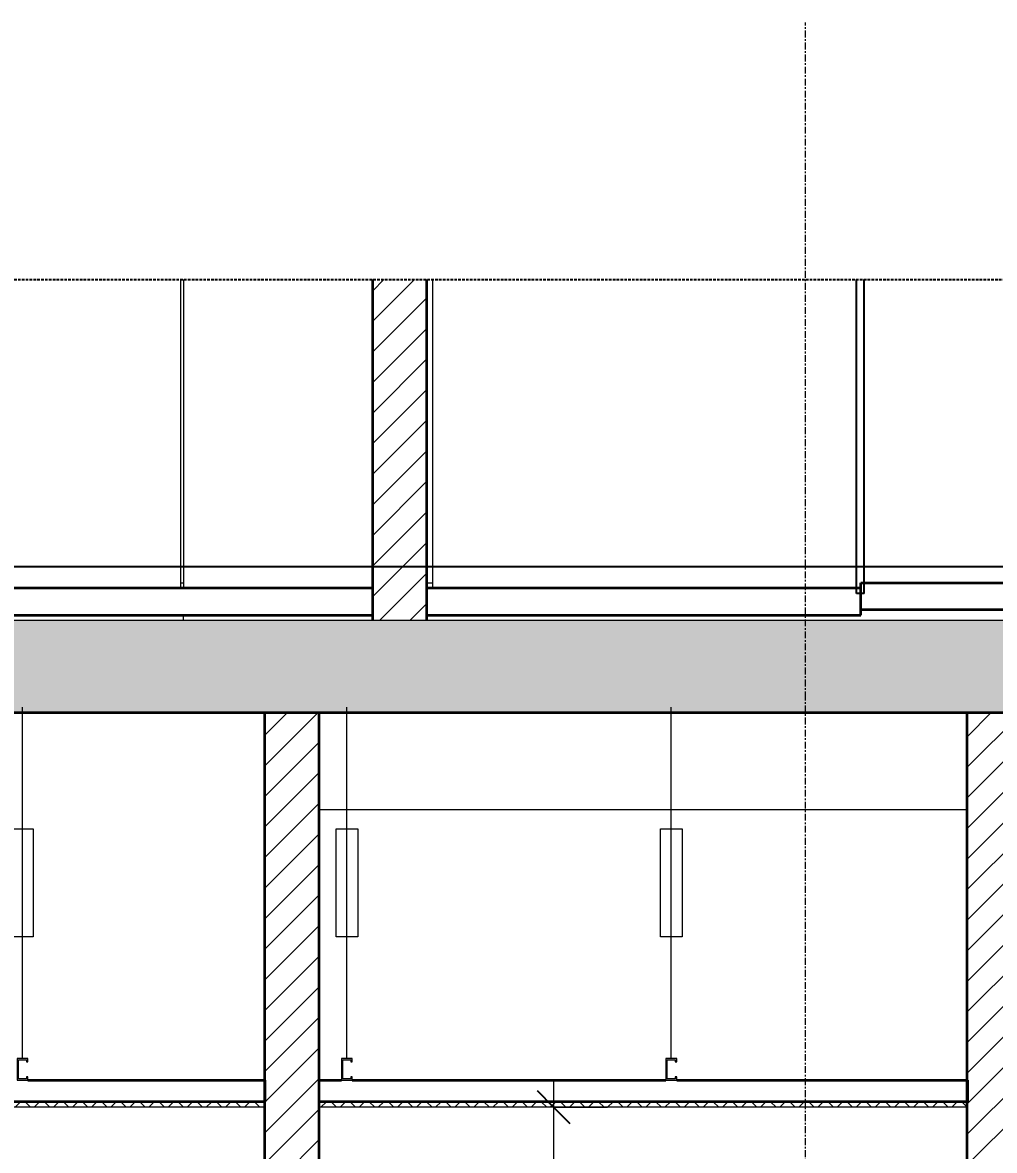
# Model space of a CAD drawing. Header units: millimetres. Extents: x 66631 to 260610, y 416 to 78637.
# Drawn here: x 102937 to 104735, y 4520 to 6606 of the extents above; entities that cross this region are included whole.
import ezdxf

# ---------------------------------------------------------------- set-up
doc = ezdxf.new("R2010")
doc.units = ezdxf.units.MM
for name, pattern in [('Centre', [31.75, 6.35, -4.7625, 15.875, -4.7625]), ('Grid Line', [22.225, 12.7, -3.175, 3.175, -3.175]), ('Hidden', [7.14375, 4.7625, -2.38125]), ('IMPORT-CENTER _2_', [40.64, 25.4, -5.08, 5.08, -5.08])]:
    doc.linetypes.add(name, pattern=pattern)
for name, color, linetype, lineweight in [('0-5', 130, 'Continuous', 5), ('A-ANNO-DIMS', 211, 'Continuous', 9), ('A-ANNO-DIMS-50', 211, 'Continuous', 9), ('A-CLNG-1', 250, 'Continuous', 35), ('A-CLNG-FNSH-1', 7, 'Continuous', 18), ('A-CLNG-PATT-4', 9, 'Continuous', 18), ('A-DETL-GENF', 92, 'Continuous', 18), ('A-DETL-GENF-4', 92, 'Hidden', 25), ('A-DETL-GENF-5', 9, 'Continuous', 18), ('A-DETL-MEDM', 33, 'Continuous', 35), ('A-DETL-THIN', 151, 'Continuous', 18), ('A-FLOR-3', 7, 'Continuous', 18), ('A-FLOR-FNSH-1', 250, 'Continuous', 35), ('A-FLOR-LEVL-2', 51, 'Centre', 9), ('A-GLAZ-CURT', 52, 'Continuous', 18), ('A-GLAZ-CURT-2', 10, 'Continuous', 25), ('A-GLAZ-CURT-4', 7, 'Continuous', 18), ('A-WALL', 113, 'Continuous', 18), ('A-WALL-2', 250, 'Continuous', 35), ('A-WALL-3', 7, 'Continuous', 18), ('A-WALL-PATT-1', 9, 'Continuous', 18), ('A-WALL-PATT-2', 111, 'Continuous', 18), ('G-IMPT', 8, 'Continuous', 18), ('G-IMPT-4', 8, 'IMPORT-CENTER _2_', 18), ('M-EQPM', 50, 'Continuous', 18), ('M-EQPM-3', 50, 'Continuous', 25), ('S-BEAM-2', 7, 'Continuous', 18), ('S-COLS-7', 52, 'Continuous', 35), ('S-GRID-1', 1, 'Grid Line', 9)]:
    doc.layers.add(name, color=color, linetype=linetype, lineweight=lineweight)
doc.styles.add('UTM Avo', font='', dxfattribs={"width": 0.9, "height": 125})
doc.styles.get('UTM Avo').set_extended_font_data('UTM Avo')
doc.dimstyles.new('1_Dim_chi_tiet_2_5', dxfattribs={"dimscale": 304.8, "dimtxt": 124.912619, "dimasz": 0.19685, "dimexe": 0.164042, "dimexo": 0.0625, "dimgap": 0.016404, "dimtad": 1, "dimdec": 0, "dimrnd": 5, "dimzin": 0, "dimdsep": 46, "dimtxsty": 'UTM Avo', "dimblk1": 'OBLIQUE', "dimblk2": 'OBLIQUE', "dimsah": 1, "dimcen": 0.09, "dimdle": 0.164042, "dimazin": 0, "dimtfac": 1, "dimtdec": 4, "dimtix": 1, "dimtmove": 0, "dimatfit": 3, "dimfxl": 0.328084, "dimfxlon": 1, "dimtvp": 1, "dimtolj": 1, "dimtzin": 0, "dimarcsym": 2})
pattern_1 = [(45, (-40799.183, 15875), (-28.28427, 28.28427), [])]
pattern_2 = [(45, (-40799.183, 15875), (-17.67767, 17.67767), []), (135, (-40799.183, 15875), (-17.67767, -17.67767), [])]

# ---------------------------------------------------------------- blocks, each defined once
blk = doc.blocks.new('NCV_TKTC_KET CAU_rvt-3-TKCS_CĂN HỘ LOẠI 1B - MẶT CẮT 2')
at = {"layer": 'S-BEAM-2'}
blk.add_line((-36737.8, 5150), (-37936.9, 5150), dxfattribs=at)
blk = doc.blocks.new('System Panel - Glazed-579379-TKCS_CĂN HỘ LOẠI 1B - MẶT CẮT 2')
at = {"layer": 'A-GLAZ-CURT-2'}
for p, q in [((-36942.5, 5550), (-36942.5, 6130.7)), ((-36928.3, 5550), (-36928.3, 6130.7)), ((-36928.3, 5550), (-36942.5, 5550))]:
    blk.add_line(p, q, dxfattribs=at)
blk = doc.blocks.new('System Panel - Glazed-703244-TKCS_CĂN HỘ LOẠI 1B - MẶT CẮT 2')
at = {"layer": 'A-GLAZ-CURT-4'}
blk.add_line((-37726.5, 6130.7), (-37726.5, 5560), dxfattribs=at)
blk = doc.blocks.new('System Panel - Glazed-1003550-TKCS_CĂN HỘ LOẠI 1B - MẶT CẮT 2')
at = {"layer": 'A-GLAZ-CURT-4'}
blk.add_line((-38191.9, 5560), (-38191.9, 6130.7), dxfattribs=at)
blk = doc.blocks.new('NCV_TKTC_TANG 2_rvt-3-TKCS_CĂN HỘ LOẠI 1B - MẶT CẮT 2')
at = {"layer": 'A-WALL-PATT-1'}
h = blk.add_hatch(dxfattribs=at)
h.set_pattern_fill('FP_4', color=256, style=0, pattern_type=2)
h.set_pattern_definition(pattern_1)
h.paths.add_polyline_path([(-37736.9, 5500), (-37736.9, 6130.7), (-37836.9, 6130.7), (-37836.9, 5500)])
at = {"layer": 'A-FLOR-3'}
for p, q in [((-38191.9, 5570), (-38186.9, 5570)), ((-38186.9, 5570), (-38186.9, 5560)), ((-37736.9, 5570), (-37726.5, 5570))]:
    blk.add_line(p, q, dxfattribs=at)
at = {"layer": 'A-FLOR-FNSH-1'}
for p, q in [((-36934.3, 5570), (-35850.5, 5570)), ((-36934.3, 5520), (-36934.3, 5570)), ((-37836.9, 5560), (-38738.6, 5560)), ((-37836.9, 5510), (-37836.9, 5560)), ((-36934.3, 5560), (-37736.9, 5560)), ((-37736.9, 5510), (-37736.9, 5560)), ((-36934.3, 5510), (-36934.3, 5560)), ((-38738.6, 5510), (-37836.9, 5510)), ((-37736.9, 5510), (-36934.3, 5510)), ((-35850.5, 5520), (-36934.3, 5520))]:
    blk.add_line(p, q, dxfattribs=at)
at = {"layer": 'A-WALL-2'}
for p, q in [((-37836.9, 5500), (-37836.9, 6130.7)), ((-37736.9, 5500), (-37736.9, 6130.7))]:
    blk.add_line(p, q, dxfattribs=at)
at = {"layer": 'A-WALL-3'}
blk.add_line((-38186.9, 5500), (-38186.9, 5510), dxfattribs=at)
at = {"layer": 'A-GLAZ-CURT'}
for name in ['System Panel - Glazed-1003550-TKCS_CĂN HỘ LOẠI 1B - MẶT CẮT 2', 'System Panel - Glazed-703244-TKCS_CĂN HỘ LOẠI 1B - MẶT CẮT 2', 'System Panel - Glazed-579379-TKCS_CĂN HỘ LOẠI 1B - MẶT CẮT 2']:
    blk.add_blockref(name, (0, 0), dxfattribs=at)
blk = doc.blocks.new('NCV_TKTC_TANG 1_rvt-3-TKCS_CĂN HỘ LOẠI 1B - MẶT CẮT 2')
at = {"layer": 'A-CLNG-PATT-4'}
h = blk.add_hatch(dxfattribs=at)
h.set_pattern_fill('FP_10', color=256, style=0, pattern_type=2)
h.set_pattern_definition(pattern_2)
h.paths.add_polyline_path([(-38036.9, 4600), (-38036.9, 4610), (-40336.9, 4610), (-40336.9, 4600), (-39116.5, 4600)])
h = blk.add_hatch(dxfattribs=at)
h.set_pattern_fill('FP_10', color=256, style=0, pattern_type=2)
h.set_pattern_definition(pattern_2)
h.paths.add_polyline_path([(-37607.8, 4600), (-36737.8, 4600), (-36737.8, 4610), (-37936.9, 4610), (-37936.9, 4600), (-37927.4, 4600)])
at = {"layer": 'A-WALL-PATT-1'}
h = blk.add_hatch(dxfattribs=at)
h.set_pattern_fill('FP_4', color=256, style=0, pattern_type=2)
h.set_pattern_definition(pattern_1)
h.paths.add_polyline_path([(-37936.9, 2100), (-37936.9, 5330), (-38036.9, 5330), (-38036.9, 2100)])
at = {"layer": 'A-CLNG-1'}
for p, q in [((-38474.9, 4650), (-38036.9, 4650)), ((-38036.9, 4650), (-38036.9, 4610)), ((-37936.9, 4650), (-37894.9, 4650)), ((-37936.9, 4650), (-37936.9, 4610)), ((-37874.9, 4650), (-37294.9, 4650)), ((-37274.9, 4650), (-36736.9, 4650)), ((-36736.9, 4650), (-36736.9, 4610)), ((-38036.9, 4610), (-40336.9, 4610)), ((-36736.9, 4610), (-37936.9, 4610))]:
    blk.add_line(p, q, dxfattribs=at)
at = {"layer": 'A-CLNG-FNSH-1'}
for p, q in [((-38036.9, 4600), (-40336.9, 4600)), ((-38036.9, 4610), (-38036.9, 4600)), ((-37936.9, 4610), (-37936.9, 4600)), ((-36736.9, 4600), (-37936.9, 4600)), ((-36736.9, 4610), (-36736.9, 4600))]:
    blk.add_line(p, q, dxfattribs=at)
at = {"layer": 'A-WALL-2'}
for p, q in [((-38036.9, 2100), (-38036.9, 5330)), ((-37936.9, 5330), (-37936.9, 2100))]:
    blk.add_line(p, q, dxfattribs=at)
blk = doc.blocks.new('TKTC_XREF_251221_MB TANG 2-7 - TKTC_XREF_260130_MB TANG 2-5_dwg_$cc-4746802-TKCS_CĂN HỘ LOẠI 1B - MẶT CẮT 2')
at = {"layer": 'G-IMPT-4'}
for p, q in [((-38022.3, 5600), (-38143.4, 5600)), ((-38083.3, 5600), (-38082.4, 5600))]:
    blk.add_line(p, q, dxfattribs=at)
at = {"layer": 'M-EQPM'}
for p, q in [((-38127.8, 5600), (-38127.8, 5600)), ((-38082.8, 5600), (-38083.2, 5600)), ((-38083.2, 5600), (-38082.5, 5600)), ((-38082.5, 5600), (-38082.8, 5600))]:
    blk.add_line(p, q, dxfattribs=at)
blk = doc.blocks.new('TKTC_XREF_251221_MB TANG 2-7 - TKTC_XREF_260130_MB TANG 2-5_dwg_CUM U_DN100-4746799-TKCS_CĂN HỘ LOẠI 1B - MẶT CẮT 2')
at = {"layer": 'G-IMPT'}
for p, q in [((-38147.6, 5600), (-38146.8, 5600)), ((-38147.5, 5600), (-38147.6, 5600)), ((-38146.8, 5600), (-38147.5, 5600)), ((-38146.8, 5600), (-38146.1, 5600)), ((-38146, 5600), (-38146.8, 5600)), ((-38146.8, 5600), (-38146.8, 5600)), ((-38145.6, 5600), (-38145.6, 5600)), ((-38144.8, 5600), (-38144.8, 5600)), ((-38144, 5600), (-38144.1, 5600)), ((-38143.3, 5600), (-38143.3, 5600)), ((-38142.5, 5600), (-38142.5, 5600)), ((-38141.8, 5600), (-38141.8, 5600)), ((-38141.7, 5600), (-38141.8, 5600)), ((-38138, 5600), (-38141.8, 5600)), ((-38141.7, 5600), (-38141.8, 5600)), ((-38141.7, 5600), (-38141.7, 5600)), ((-38137.9, 5600), (-38141.7, 5600)), ((-38141, 5600), (-38141, 5600)), ((-38141, 5600), (-38141, 5600)), ((-38141, 5600), (-38141, 5600)), ((-38137.2, 5600), (-38141, 5600)), ((-38137.2, 5600), (-38141, 5600)), ((-38136.5, 5600), (-38085.1, 5600)), ((-38135.7, 5600), (-38084.4, 5600)), ((-38085.1, 5600), (-38084.4, 5600)), ((-38085.1, 5600), (-38084.4, 5600)), ((-38085.1, 5600), (-38084.4, 5600))]:
    blk.add_line(p, q, dxfattribs=at)
at = {"layer": 'G-IMPT', "flags": 128}
for points in [[(-38142.5, 5600), (-38146.8, 5600), (-38146.8, 5600), (-38142.5, 5600)], [(-38141.7, 5600), (-38146, 5600), (-38146.1, 5600), (-38141.8, 5600)], [(-38141.8, 5600), (-38138, 5600), (-38137.9, 5600), (-38141.7, 5600)], [(-38141, 5600), (-38137.2, 5600), (-38137.2, 5600), (-38141, 5600)], [(-38137.9, 5600), (-38137.9, 5600), (-38136.4, 5600), (-38136.5, 5600), (-38138, 5600), (-38138, 5600)], [(-38137.2, 5600), (-38137.2, 5600), (-38135.6, 5600), (-38135.7, 5600), (-38137.2, 5600), (-38137.2, 5600)], [(-38136.4, 5600), (-38085.1, 5600), (-38085.1, 5600)], [(-38135.7, 5600), (-38084.4, 5600), (-38084.4, 5600)]]:
    blk.add_lwpolyline(points, dxfattribs=at)
blk = doc.blocks.new('TKTC_XREF_251221_MB TANG 2-7 - TKTC_XREF_260130_MB TANG 2-5_dwg_$cc-4746807-TKCS_CĂN HỘ LOẠI 1B - MẶT CẮT 2')
at = {"layer": 'G-IMPT-4'}
for p, q in [((-37993.8, 5600), (-38146.8, 5600)), ((-38070.3, 5600), (-38070.2, 5600))]:
    blk.add_line(p, q, dxfattribs=at)
at = {"layer": 'M-EQPM'}
for p, q in [((-38127.1, 5600), (-38127.1, 5600)), ((-38070.3, 5600), (-38070.3, 5600)), ((-38070.3, 5600), (-38070.2, 5600)), ((-38070.2, 5600), (-38070.3, 5600))]:
    blk.add_line(p, q, dxfattribs=at)
blk = doc.blocks.new('TKTC_XREF_251221_MB TANG 2-7 - TKTC_XREF_260130_MB TANG 2-5_dwg_CUM U_DN100-V40-TKCS_CĂN HỘ LOẠI 1B - MẶT CẮT 2')
at = {"layer": 'G-IMPT'}
for p, q in [((-38149.2, 5600), (-38148.3, 5600)), ((-38148.3, 5600), (-38149.2, 5600)), ((-38149.2, 5600), (-38149.2, 5600)), ((-38149.1, 5600), (-38148.2, 5600)), ((-38148.2, 5600), (-38149.1, 5600)), ((-38149.1, 5600), (-38149.1, 5600)), ((-38146.7, 5600), (-38146.7, 5600)), ((-38146.6, 5600), (-38146.6, 5600)), ((-38144.8, 5600), (-38144.8, 5600)), ((-38144.7, 5600), (-38144.7, 5600)), ((-38142.8, 5600), (-38142.8, 5600)), ((-38142.7, 5600), (-38142.7, 5600)), ((-38141.9, 5600), (-38141.9, 5600)), ((-38141.9, 5600), (-38141.9, 5600)), ((-38141.9, 5600), (-38141.9, 5600)), ((-38137.1, 5600), (-38141.9, 5600)), ((-38137.1, 5600), (-38141.9, 5600)), ((-38141.8, 5600), (-38141.8, 5600)), ((-38141.8, 5600), (-38141.8, 5600)), ((-38141.8, 5600), (-38141.8, 5600)), ((-38137, 5600), (-38141.8, 5600)), ((-38137, 5600), (-38141.8, 5600)), ((-38135.2, 5600), (-38070.3, 5600)), ((-38135.1, 5600), (-38070.2, 5600)), ((-38070.2, 5600), (-38070.3, 5600)), ((-38070.2, 5600), (-38070.3, 5600)), ((-38070.2, 5600), (-38070.3, 5600))]:
    blk.add_line(p, q, dxfattribs=at)
at = {"layer": 'G-IMPT', "flags": 128}
for points in [[(-38142.8, 5600), (-38148.3, 5600), (-38148.3, 5600), (-38142.8, 5600)], [(-38142.7, 5600), (-38148.2, 5600), (-38148.2, 5600), (-38142.7, 5600)], [(-38141.9, 5600), (-38137.1, 5600), (-38137.1, 5600), (-38141.9, 5600)], [(-38141.8, 5600), (-38137, 5600), (-38137, 5600), (-38141.8, 5600)], [(-38137.1, 5600), (-38137.1, 5600), (-38135.2, 5600), (-38135.2, 5600), (-38137.1, 5600), (-38137.1, 5600)], [(-38137, 5600), (-38137, 5600), (-38135.1, 5600), (-38135.1, 5600), (-38137, 5600), (-38137, 5600)], [(-38135.2, 5600), (-38070.3, 5600), (-38070.3, 5600)], [(-38135.1, 5600), (-38070.2, 5600), (-38070.2, 5600)]]:
    blk.add_lwpolyline(points, dxfattribs=at)
blk = doc.blocks.new('TKTC_XREF_251221_MB TANG 2-7 - TKTC_XREF_260130_MB TANG 2-5_dwg_$cc-4746806-TKCS_CĂN HỘ LOẠI 1B - MẶT CẮT 2')
at = {"layer": 'G-IMPT-4'}
for p, q in [((-37994.6, 5600), (-38147.6, 5600)), ((-38071.1, 5600), (-38071.2, 5600))]:
    blk.add_line(p, q, dxfattribs=at)
at = {"layer": 'M-EQPM'}
for p, q in [((-38128, 5600), (-38128, 5600)), ((-38071.1, 5600), (-38071.2, 5600)), ((-38071.2, 5600), (-38071.1, 5600)), ((-38071.1, 5600), (-38071.1, 5600))]:
    blk.add_line(p, q, dxfattribs=at)
blk = doc.blocks.new('TKTC_XREF_251221_MB TANG 2-7 - TKTC_XREF_260130_MB TANG 2-5_dwg_$cc-4746801-TKCS_CĂN HỘ LOẠI 1B - MẶT CẮT 2')
at = {"layer": 'G-IMPT-4'}
for p, q in [((-38022.7, 5600), (-38143.8, 5600)), ((-38083.7, 5600), (-38082.8, 5600))]:
    blk.add_line(p, q, dxfattribs=at)
at = {"layer": 'M-EQPM'}
for p, q in [((-38128.2, 5600), (-38128.2, 5600)), ((-38083.2, 5600), (-38083.6, 5600)), ((-38083.6, 5600), (-38082.9, 5600)), ((-38082.9, 5600), (-38083.2, 5600))]:
    blk.add_line(p, q, dxfattribs=at)
blk = doc.blocks.new('TKTC_XREF_251221_MB TANG 2-7 - TKTC_XREF_260130_MB TANG 2-5_dwg_$cc-4746808-TKCS_CĂN HỘ LOẠI 1B - MẶT CẮT 2')
at = {"layer": 'G-IMPT-4'}
for p, q in [((-45618.5, 5600), (-45465.5, 5600)), ((-45542, 5600), (-45542, 5600))]:
    blk.add_line(p, q, dxfattribs=at)
at = {"layer": 'M-EQPM'}
for p, q in [((-45542, 5600), (-45596, 5600)), ((-45596, 5600), (-45542, 5600)), ((-45542, 5600), (-45554.5, 5600)), ((-45554.5, 5600), (-45542, 5600)), ((-45542, 5600), (-45529.4, 5600)), ((-45529.4, 5600), (-45542, 5600)), ((-45485.1, 5600), (-45485.1, 5600))]:
    blk.add_line(p, q, dxfattribs=at)
blk = doc.blocks.new('TKTC_XREF_251221_MB TANG 2-7 - TKTC_XREF_260130_MB TANG 2-5_dwg_CUM U_DN100-4746796-TKCS_CĂN HỘ LOẠI 1B - MẶT CẮT 2')
at = {"layer": 'G-IMPT'}
for p, q in [((-45542, 5600), (-45609.1, 5600)), ((-45609.1, 5600), (-45542, 5600)), ((-45542, 5600), (-45601.3, 5600)), ((-45601.3, 5600), (-45542, 5600)), ((-45542, 5600), (-45542, 5600)), ((-45477.1, 5600), (-45542, 5600)), ((-45477.1, 5600), (-45542, 5600)), ((-45477.1, 5600), (-45542, 5600)), ((-45477.1, 5600), (-45542, 5600)), ((-45475.2, 5600), (-45477.1, 5600)), ((-45477.1, 5600), (-45475.2, 5600)), ((-45475.2, 5600), (-45477.1, 5600)), ((-45477.1, 5600), (-45475.2, 5600)), ((-45470.4, 5600), (-45475.2, 5600)), ((-45475.2, 5600), (-45470.4, 5600)), ((-45475.2, 5600), (-45470.4, 5600)), ((-45475.2, 5600), (-45470.4, 5600)), ((-45470.4, 5600), (-45475.2, 5600)), ((-45475.2, 5600), (-45470.4, 5600)), ((-45475.2, 5600), (-45470.4, 5600)), ((-45475.2, 5600), (-45470.4, 5600)), ((-45470.4, 5600), (-45470.4, 5600)), ((-45470.4, 5600), (-45470.4, 5600)), ((-45469.5, 5600), (-45464, 5600)), ((-45464, 5600), (-45469.5, 5600)), ((-45469.5, 5600), (-45464, 5600)), ((-45464, 5600), (-45469.5, 5600)), ((-45463.1, 5600), (-45464, 5600)), ((-45464, 5600), (-45463.1, 5600)), ((-45463.1, 5600), (-45464, 5600)), ((-45464, 5600), (-45463.1, 5600))]:
    blk.add_line(p, q, dxfattribs=at)
blk = doc.blocks.new('TKTC_XREF_251221_MB TANG 2-7 - TKTC_XREF_260130_MB TANG 2-5_dwg_THU NUOC - THU NUOC-444531-TKCS_MB TẦNG 1-V45-TKCS_CĂN HỘ LOẠI 1B - MẶT CẮT 2')
at = {"layer": 'G-IMPT'}
for p, q in [((-37508.7, 5600), (-37658.7, 5600)), ((-37658.7, 5600), (-37508.7, 5600)), ((-37533.7, 5600), (-37633.7, 5600)), ((-37633.7, 5600), (-37533.7, 5600)), ((-37617.7, 5600), (-37623.7, 5600)), ((-37623.7, 5600), (-37617.7, 5600)), ((-37611.3, 5600), (-37605.3, 5600)), ((-37605.3, 5600), (-37611.3, 5600)), ((-37598.9, 5600), (-37592.9, 5600)), ((-37592.9, 5600), (-37598.9, 5600)), ((-37586.9, 5600), (-37580.9, 5600)), ((-37580.9, 5600), (-37586.9, 5600)), ((-37586.9, 5600), (-37580.9, 5600)), ((-37580.9, 5600), (-37586.9, 5600)), ((-37583.7, 5600), (-37583.7, 5600)), ((-37583.7, 5600), (-37583.7, 5600)), ((-37583.7, 5600), (-37583.7, 5600)), ((-37583.7, 5600), (-37583.7, 5600)), ((-37568.4, 5600), (-37574.4, 5600)), ((-37574.4, 5600), (-37568.4, 5600)), ((-37556, 5600), (-37562, 5600)), ((-37562, 5600), (-37556, 5600)), ((-37549.6, 5600), (-37543.6, 5600)), ((-37543.6, 5600), (-37549.6, 5600))]:
    blk.add_line(p, q, dxfattribs=at)
blk = doc.blocks.new('TKTC_XREF_251221_MB TANG 2-7 - TKTC_XREF_251221_MB TANG 2-7-2039446-TKCS_CĂN HỘ LOẠI 1B - MẶT CẮT 2')
at = {"layer": 'M-EQPM'}
for p, q in [((-38136.2, 5600), (-38185.3, 5600)), ((-38185.3, 5600), (-38136.2, 5600)), ((-38035.3, 5600), (-38084.5, 5600)), ((-38084.5, 5600), (-38035.3, 5600)), ((-38035.3, 5600), (-38084.5, 5600)), ((-38084.5, 5600), (-38035.3, 5600)), ((-37436.7, 5600), (-37287.1, 5600)), ((-37287.1, 5600), (-37436.7, 5600)), ((-37286.9, 5600), (-37237.2, 5600)), ((-37237.2, 5600), (-37286.9, 5600))]:
    blk.add_line(p, q, dxfattribs=at)
at = {"layer": 'M-EQPM-3'}
blk.add_line((-45837, 5600), (-35850.5, 5600), dxfattribs=at)
for name, p in [('TKTC_XREF_251221_MB TANG 2-7 - TKTC_XREF_260130_MB TANG 2-5_dwg_CUM U_DN100-V40-TKCS_CĂN HỘ LOẠI 1B - MẶT CẮT 2', (-0.8, 0)), ('TKTC_XREF_251221_MB TANG 2-7 - TKTC_XREF_260130_MB TANG 2-5_dwg_CUM U_DN100-V40-TKCS_CĂN HỘ LOẠI 1B - MẶT CẮT 2', (0, 0)), ('TKTC_XREF_251221_MB TANG 2-7 - TKTC_XREF_260130_MB TANG 2-5_dwg_CUM U_DN100-4746799-TKCS_CĂN HỘ LOẠI 1B - MẶT CẮT 2', (-0.4, 0)), ('TKTC_XREF_251221_MB TANG 2-7 - TKTC_XREF_260130_MB TANG 2-5_dwg_CUM U_DN100-4746799-TKCS_CĂN HỘ LOẠI 1B - MẶT CẮT 2', (0, 0)), ('TKTC_XREF_251221_MB TANG 2-7 - TKTC_XREF_260130_MB TANG 2-5_dwg_$cc-4746806-TKCS_CĂN HỘ LOẠI 1B - MẶT CẮT 2', (0, 0)), ('TKTC_XREF_251221_MB TANG 2-7 - TKTC_XREF_260130_MB TANG 2-5_dwg_$cc-4746807-TKCS_CĂN HỘ LOẠI 1B - MẶT CẮT 2', (0, 0)), ('TKTC_XREF_251221_MB TANG 2-7 - TKTC_XREF_260130_MB TANG 2-5_dwg_$cc-4746801-TKCS_CĂN HỘ LOẠI 1B - MẶT CẮT 2', (0, 0)), ('TKTC_XREF_251221_MB TANG 2-7 - TKTC_XREF_260130_MB TANG 2-5_dwg_$cc-4746802-TKCS_CĂN HỘ LOẠI 1B - MẶT CẮT 2', (0, 0)), ('TKTC_XREF_251221_MB TANG 2-7 - TKTC_XREF_260130_MB TANG 2-5_dwg_CUM U_DN100-V40-TKCS_CĂN HỘ LOẠI 1B - MẶT CẮT 2', (100, 0)), ('TKTC_XREF_251221_MB TANG 2-7 - TKTC_XREF_260130_MB TANG 2-5_dwg_CUM U_DN100-V40-TKCS_CĂN HỘ LOẠI 1B - MẶT CẮT 2', (100, 0)), ('TKTC_XREF_251221_MB TANG 2-7 - TKTC_XREF_260130_MB TANG 2-5_dwg_CUM U_DN100-V40-TKCS_CĂN HỘ LOẠI 1B - MẶT CẮT 2', (100.9, 0)), ('TKTC_XREF_251221_MB TANG 2-7 - TKTC_XREF_260130_MB TANG 2-5_dwg_CUM U_DN100-V40-TKCS_CĂN HỘ LOẠI 1B - MẶT CẮT 2', (100.9, 0)), ('TKTC_XREF_251221_MB TANG 2-7 - TKTC_XREF_260130_MB TANG 2-5_dwg_CUM U_DN100-4746799-TKCS_CĂN HỘ LOẠI 1B - MẶT CẮT 2', (100.5, 0)), ('TKTC_XREF_251221_MB TANG 2-7 - TKTC_XREF_260130_MB TANG 2-5_dwg_CUM U_DN100-4746799-TKCS_CĂN HỘ LOẠI 1B - MẶT CẮT 2', (100.5, 0)), ('TKTC_XREF_251221_MB TANG 2-7 - TKTC_XREF_260130_MB TANG 2-5_dwg_$cc-4746806-TKCS_CĂN HỘ LOẠI 1B - MẶT CẮT 2', (100.9, 0)), ('TKTC_XREF_251221_MB TANG 2-7 - TKTC_XREF_260130_MB TANG 2-5_dwg_$cc-4746806-TKCS_CĂN HỘ LOẠI 1B - MẶT CẮT 2', (100.9, 0)), ('TKTC_XREF_251221_MB TANG 2-7 - TKTC_XREF_260130_MB TANG 2-5_dwg_CUM U_DN100-4746799-TKCS_CĂN HỘ LOẠI 1B - MẶT CẮT 2', (100.9, 0)), ('TKTC_XREF_251221_MB TANG 2-7 - TKTC_XREF_260130_MB TANG 2-5_dwg_CUM U_DN100-4746799-TKCS_CĂN HỘ LOẠI 1B - MẶT CẮT 2', (100.9, 0)), ('TKTC_XREF_251221_MB TANG 2-7 - TKTC_XREF_260130_MB TANG 2-5_dwg_$cc-4746807-TKCS_CĂN HỘ LOẠI 1B - MẶT CẮT 2', (100.9, 0)), ('TKTC_XREF_251221_MB TANG 2-7 - TKTC_XREF_260130_MB TANG 2-5_dwg_$cc-4746807-TKCS_CĂN HỘ LOẠI 1B - MẶT CẮT 2', (100.9, 0)), ('TKTC_XREF_251221_MB TANG 2-7 - TKTC_XREF_260130_MB TANG 2-5_dwg_$cc-4746801-TKCS_CĂN HỘ LOẠI 1B - MẶT CẮT 2', (100.9, 0)), ('TKTC_XREF_251221_MB TANG 2-7 - TKTC_XREF_260130_MB TANG 2-5_dwg_$cc-4746801-TKCS_CĂN HỘ LOẠI 1B - MẶT CẮT 2', (100.9, 0)), ('TKTC_XREF_251221_MB TANG 2-7 - TKTC_XREF_260130_MB TANG 2-5_dwg_$cc-4746802-TKCS_CĂN HỘ LOẠI 1B - MẶT CẮT 2', (100.9, 0)), ('TKTC_XREF_251221_MB TANG 2-7 - TKTC_XREF_260130_MB TANG 2-5_dwg_$cc-4746802-TKCS_CĂN HỘ LOẠI 1B - MẶT CẮT 2', (100.9, 0)), ('TKTC_XREF_251221_MB TANG 2-7 - TKTC_XREF_260130_MB TANG 2-5_dwg_THU NUOC - THU NUOC-444531-TKCS_MB TẦNG 1-V45-TKCS_CĂN HỘ LOẠI 1B - MẶT CẮT 2', (0, 0)), ('TKTC_XREF_251221_MB TANG 2-7 - TKTC_XREF_260130_MB TANG 2-5_dwg_$cc-4746808-TKCS_CĂN HỘ LOẠI 1B - MẶT CẮT 2', (8190, 0)), ('TKTC_XREF_251221_MB TANG 2-7 - TKTC_XREF_260130_MB TANG 2-5_dwg_CUM U_DN100-4746796-TKCS_CĂN HỘ LOẠI 1B - MẶT CẮT 2', (8190, 0))]:
    blk.add_blockref(name, p)
blk = doc.blocks.new('BORDER VIEW - BORDER VIEW-3685526-TKCS_CĂN HỘ LOẠI 1B - MẶT CẮT 2')
at = {"layer": 'A-DETL-GENF-4'}
blk.add_line((-45687, 6130.7), (-36000.5, 6130.7), dxfattribs=at)
blk = doc.blocks.new('Repeating Detail - THANH TREO TRẦN 650-4103126-TKCS_CĂN HỘ LOẠI 1B - MẶT CẮT 2')
at = {"layer": 'A-DETL-GENF'}
for points in [[(-39677.4, 4650), (-39674.9, 4650), (-39674.9, 4656), (-39677.4, 4656), (-39677.4, 4652.5), (-39692.4, 4652.5), (-39692.4, 4687.5), (-39677.4, 4687.5), (-39677.4, 4684), (-39674.9, 4684), (-39674.9, 4690), (-39694.9, 4690), (-39694.9, 4650), (-39692.4, 4650)], [(-39074.9, 4650), (-39074.9, 4656), (-39077.4, 4656), (-39077.4, 4652.5), (-39092.4, 4652.5), (-39092.4, 4687.5), (-39077.4, 4687.5), (-39077.4, 4684), (-39074.9, 4684), (-39074.9, 4690), (-39094.9, 4690), (-39094.9, 4650), (-39077.4, 4650)], [(-38474.9, 4650), (-38474.9, 4656), (-38477.4, 4656), (-38477.4, 4652.5), (-38492.4, 4652.5), (-38492.4, 4687.5), (-38477.4, 4687.5), (-38477.4, 4684), (-38474.9, 4684), (-38474.9, 4690), (-38494.9, 4690), (-38494.9, 4650), (-38477.4, 4650)], [(-37874.9, 4650), (-37874.9, 4656), (-37877.4, 4656), (-37877.4, 4652.5), (-37892.4, 4652.5), (-37892.4, 4687.5), (-37877.4, 4687.5), (-37877.4, 4684), (-37874.9, 4684), (-37874.9, 4690), (-37894.9, 4690), (-37894.9, 4650), (-37877.4, 4650)], [(-37277.4, 4650), (-37274.9, 4650), (-37274.9, 4656), (-37277.4, 4656), (-37277.4, 4652.5), (-37292.4, 4652.5), (-37292.4, 4687.5), (-37277.4, 4687.5), (-37277.4, 4684), (-37274.9, 4684), (-37274.9, 4690), (-37294.9, 4690), (-37294.9, 4650), (-37292.4, 4650)]]:
    blk.add_hatch(color=256, dxfattribs=at).paths.add_polyline_path(points)
for p, q in [((-39684.9, 4690), (-39684.9, 5340)), ((-39084.9, 4690), (-39084.9, 5340)), ((-38484.9, 4690), (-38484.9, 5340)), ((-37884.9, 4690), (-37884.9, 5340)), ((-37284.9, 4690), (-37284.9, 5340)), ((-39704.9, 5115), (-39664.9, 5115)), ((-39704.9, 4915), (-39704.9, 5115)), ((-39664.9, 5115), (-39664.9, 4915)), ((-39104.9, 5115), (-39064.9, 5115)), ((-39104.9, 4915), (-39104.9, 5115)), ((-39064.9, 5115), (-39064.9, 4915)), ((-38504.9, 5115), (-38464.9, 5115)), ((-38504.9, 4915), (-38504.9, 5115)), ((-38464.9, 5115), (-38464.9, 4915)), ((-37904.9, 5115), (-37864.9, 5115)), ((-37904.9, 4915), (-37904.9, 5115)), ((-37864.9, 5115), (-37864.9, 4915)), ((-37304.9, 5115), (-37264.9, 5115)), ((-37304.9, 4915), (-37304.9, 5115)), ((-37264.9, 5115), (-37264.9, 4915)), ((-39664.9, 4915), (-39704.9, 4915)), ((-39064.9, 4915), (-39104.9, 4915)), ((-38464.9, 4915), (-38504.9, 4915)), ((-37864.9, 4915), (-37904.9, 4915)), ((-37264.9, 4915), (-37304.9, 4915)), ((-39674.9, 4690), (-39694.9, 4690)), ((-39694.9, 4690), (-39694.9, 4650)), ((-39674.9, 4690), (-39694.9, 4690)), ((-39694.9, 4690), (-39694.9, 4650)), ((-39692.4, 4687.5), (-39677.4, 4687.5)), ((-39692.4, 4652.5), (-39692.4, 4687.5)), ((-39692.4, 4652.5), (-39692.4, 4687.5)), ((-39692.4, 4687.5), (-39677.4, 4687.5)), ((-39677.4, 4687.5), (-39677.4, 4684)), ((-39677.4, 4687.5), (-39677.4, 4684)), ((-39677.4, 4684), (-39674.9, 4684)), ((-39677.4, 4684), (-39674.9, 4684)), ((-39674.9, 4684), (-39674.9, 4690)), ((-39674.9, 4684), (-39674.9, 4690)), ((-39074.9, 4690), (-39094.9, 4690)), ((-39094.9, 4690), (-39094.9, 4650)), ((-39074.9, 4690), (-39094.9, 4690)), ((-39094.9, 4690), (-39094.9, 4650)), ((-39092.4, 4687.5), (-39077.4, 4687.5)), ((-39092.4, 4652.5), (-39092.4, 4687.5)), ((-39092.4, 4652.5), (-39092.4, 4687.5)), ((-39092.4, 4687.5), (-39077.4, 4687.5)), ((-39077.4, 4687.5), (-39077.4, 4684)), ((-39077.4, 4687.5), (-39077.4, 4684)), ((-39077.4, 4684), (-39074.9, 4684)), ((-39077.4, 4684), (-39074.9, 4684)), ((-39074.9, 4684), (-39074.9, 4690)), ((-39074.9, 4684), (-39074.9, 4690)), ((-38474.9, 4690), (-38494.9, 4690)), ((-38494.9, 4690), (-38494.9, 4650)), ((-38474.9, 4690), (-38494.9, 4690)), ((-38494.9, 4690), (-38494.9, 4650)), ((-38492.4, 4687.5), (-38477.4, 4687.5)), ((-38492.4, 4652.5), (-38492.4, 4687.5)), ((-38492.4, 4652.5), (-38492.4, 4687.5)), ((-38492.4, 4687.5), (-38477.4, 4687.5)), ((-38477.4, 4687.5), (-38477.4, 4684)), ((-38477.4, 4687.5), (-38477.4, 4684)), ((-38477.4, 4684), (-38474.9, 4684)), ((-38477.4, 4684), (-38474.9, 4684)), ((-38474.9, 4684), (-38474.9, 4690)), ((-38474.9, 4684), (-38474.9, 4690)), ((-37874.9, 4690), (-37894.9, 4690)), ((-37894.9, 4690), (-37894.9, 4650)), ((-37874.9, 4690), (-37894.9, 4690)), ((-37894.9, 4690), (-37894.9, 4650)), ((-37892.4, 4687.5), (-37877.4, 4687.5)), ((-37892.4, 4652.5), (-37892.4, 4687.5)), ((-37892.4, 4652.5), (-37892.4, 4687.5)), ((-37892.4, 4687.5), (-37877.4, 4687.5)), ((-37877.4, 4687.5), (-37877.4, 4684)), ((-37877.4, 4687.5), (-37877.4, 4684)), ((-37877.4, 4684), (-37874.9, 4684)), ((-37877.4, 4684), (-37874.9, 4684)), ((-37874.9, 4684), (-37874.9, 4690)), ((-37874.9, 4684), (-37874.9, 4690)), ((-37274.9, 4690), (-37294.9, 4690)), ((-37294.9, 4690), (-37294.9, 4650)), ((-37274.9, 4690), (-37294.9, 4690)), ((-37294.9, 4690), (-37294.9, 4650)), ((-37292.4, 4687.5), (-37277.4, 4687.5)), ((-37292.4, 4652.5), (-37292.4, 4687.5)), ((-37292.4, 4652.5), (-37292.4, 4687.5)), ((-37292.4, 4687.5), (-37277.4, 4687.5)), ((-37277.4, 4687.5), (-37277.4, 4684)), ((-37277.4, 4687.5), (-37277.4, 4684)), ((-37277.4, 4684), (-37274.9, 4684)), ((-37277.4, 4684), (-37274.9, 4684)), ((-37274.9, 4684), (-37274.9, 4690)), ((-37274.9, 4684), (-37274.9, 4690)), ((-39677.4, 4652.5), (-39692.4, 4652.5)), ((-39677.4, 4652.5), (-39692.4, 4652.5)), ((-39674.9, 4656), (-39677.4, 4656)), ((-39677.4, 4656), (-39677.4, 4652.5)), ((-39674.9, 4656), (-39677.4, 4656)), ((-39677.4, 4656), (-39677.4, 4652.5)), ((-39674.9, 4650), (-39674.9, 4656)), ((-39674.9, 4650), (-39674.9, 4656)), ((-39077.4, 4652.5), (-39092.4, 4652.5)), ((-39077.4, 4652.5), (-39092.4, 4652.5)), ((-39074.9, 4656), (-39077.4, 4656)), ((-39077.4, 4656), (-39077.4, 4652.5)), ((-39074.9, 4656), (-39077.4, 4656)), ((-39077.4, 4656), (-39077.4, 4652.5)), ((-39074.9, 4650), (-39074.9, 4656)), ((-39074.9, 4650), (-39074.9, 4656)), ((-38477.4, 4652.5), (-38492.4, 4652.5)), ((-38477.4, 4652.5), (-38492.4, 4652.5)), ((-38474.9, 4656), (-38477.4, 4656)), ((-38477.4, 4656), (-38477.4, 4652.5)), ((-38474.9, 4656), (-38477.4, 4656)), ((-38477.4, 4656), (-38477.4, 4652.5)), ((-38474.9, 4650), (-38474.9, 4656)), ((-38474.9, 4650), (-38474.9, 4656)), ((-37877.4, 4652.5), (-37892.4, 4652.5)), ((-37877.4, 4652.5), (-37892.4, 4652.5)), ((-37874.9, 4656), (-37877.4, 4656)), ((-37877.4, 4656), (-37877.4, 4652.5)), ((-37874.9, 4656), (-37877.4, 4656)), ((-37877.4, 4656), (-37877.4, 4652.5)), ((-37874.9, 4650), (-37874.9, 4656)), ((-37874.9, 4650), (-37874.9, 4656)), ((-37277.4, 4652.5), (-37292.4, 4652.5)), ((-37277.4, 4652.5), (-37292.4, 4652.5)), ((-37274.9, 4656), (-37277.4, 4656)), ((-37277.4, 4656), (-37277.4, 4652.5)), ((-37274.9, 4656), (-37277.4, 4656)), ((-37277.4, 4656), (-37277.4, 4652.5)), ((-37274.9, 4650), (-37274.9, 4656)), ((-37274.9, 4650), (-37274.9, 4656)), ((-39694.9, 4650), (-39674.9, 4650)), ((-39694.9, 4650), (-39674.9, 4650)), ((-39094.9, 4650), (-39074.9, 4650)), ((-39094.9, 4650), (-39074.9, 4650)), ((-38494.9, 4650), (-38474.9, 4650)), ((-38494.9, 4650), (-38474.9, 4650)), ((-37894.9, 4650), (-37874.9, 4650)), ((-37894.9, 4650), (-37874.9, 4650)), ((-37294.9, 4650), (-37274.9, 4650)), ((-37294.9, 4650), (-37274.9, 4650))]:
    blk.add_line(p, q, dxfattribs=at)
blk = doc.blocks.new('DIMBLOCK83-TKCS_CĂN HỘ LOẠI 1B - MẶT CẮT 2')
at = {"layer": 'A-ANNO-DIMS-50'}
for p, q in [((103919.6, 4650), (103919.6, 2200)), ((104019.6, 4600), (103869.6, 4600)), ((103919.6, 4600), (104019.6, 4600)), ((104019.6, 2200), (103869.6, 2200)), ((103919.6, 2200), (104019.6, 2200))]:
    blk.add_line(p, q, dxfattribs=at)
at = {"layer": 'A-ANNO-DIMS-50', "lineweight": 25}
for p, q in [((103919.6, 4600), (103889.6, 4630)), ((103919.6, 4600), (103949.6, 4570)), ((103919.6, 2200), (103889.6, 2230)), ((103919.6, 2200), (103949.6, 2170))]:
    blk.add_line(p, q, dxfattribs=at)
at = {"layer": 'A-ANNO-DIMS-50', "color": 0, "insert": (103757.2, 3228.8), "char_height": 125, "width": 410.824, "attachment_point": 1, "rotation": 90, "line_spacing_factor": 1.110334, "style": 'UTM Avo'}
blk.add_mtext('2400', dxfattribs=at)
blk = doc.blocks.new('_Oblique')
at = {"color": 0, "linetype": 'ByBlock', "lineweight": -2}
blk.add_line((-0.5, -0.5), (0.5, 0.5), dxfattribs=at)

msp = doc.modelspace()

# ---------------------------------------------------------------- hatches: boundary and pattern name
at = {"layer": 'A-DETL-GENF-5'}
h = msp.add_hatch(dxfattribs=at)
h.set_pattern_fill('FP_5', color=256, style=0, pattern_type=2)
h.set_pattern_definition([(50, (100623.06, 15875), (364.368, -31.878), [38.1, -419.1]), (355, (100623.06, 15875), (-70.486, 382.113), [30.48, -335.28]), (100.451, (100653.42, 15872.34), (293.885, 350.233), [32.38, -356.18]), (46.184, (100623.06, 15976.6), (542.158, -84.086), [57.15, -628.65]), (96.636, (100668.24, 15969.6), (474.805, 494.855), [48.57, -534.27]), (351.184, (100623.06, 15976.6), (474.81, 494.85), [45.72, -502.92]), (21, (100673.86, 15951.2), (303.2285, -204.5305), [38.1, -419.1]), (326, (100673.86, 15951.2), (123.604, 368.376), [30.48, -335.28]), (71.451, (100699.13, 15934.16), (426.834, 163.843), [32.38, -356.18]), (37.5, (100623.06, 15875), (6.1766, 169.1102), [3.353, -327.863, 3.353, -337.007, -336.55]), (37.5, (100623.06, 15875), (6.1766, 169.1102), [-671.576, 3.353, -333.197]), (7.5, (100623.06, 15875), (133.6389, 200.3615), [3.353, -190.703, 3.353, -320.243, -128.27]), (7.5, (100623.06, 15875), (133.6389, 200.3615), [-517.652, 3.353, -124.917]), (327.5, (100509.78, 15875), (271.1818, -11.4584), [3.353, -123.647, 3.353, -392.887, -525.78]), (327.5, (100509.78, 15875), (271.1818, -11.4584), [-523.24, 3.353, -522.427]), (317.5, (100458.98, 15875), (296.2585, 50.853), [3.353, -161.747, 3.353, -259.791, -373.38]), (317.5, (100458.98, 15875), (296.2585, 50.853), [-428.244, 3.353, -370.027]), (45, (100623.06, 15875), (-125.7236, 125.7236), []), (45, (100623.06, 16065.5), (-125.7236, 125.7236), [])])
h.paths.add_polyline_path([(101186.6, 1600), (101486.6, 1600), (101486.6, 1930), (105571.7, 1930), (105571.7, 2130), (104685.3, 2130), (104685.3, 2100), (101095.3, 2100), (101095.3, 2150), (96886.9, 2150), (96886.9, 1600), (97186.9, 1600), (97186.9, 1930), (101186.6, 1930), (101186.6, 1695)])
h.paths.add_polyline_path([(101484.1, 4950), (101486.6, 4950), (101486.6, 5330), (105571.7, 5330), (105571.7, 5500), (101285.3, 5500), (101285.3, 5550), (96886.9, 5550), (96886.9, 4950), (97186.9, 4950), (97186.9, 5385), (101186.6, 5385), (101186.6, 4950)])
at = {"layer": 'A-WALL-PATT-2'}
h = msp.add_hatch(dxfattribs=at)
h.set_pattern_fill('FP_4', color=256, style=0, pattern_type=2)
h.set_pattern_definition([(45, (100623.06, 15875), (-28.28427, 28.28427), [])])
h.paths.add_polyline_path([(104684.5, 2120), (104685.3, 2120), (104685.3, 2130), (104884.5, 2130), (104884.5, 5330), (104684.5, 5330), (104684.5, 2130)])

# ---------------------------------------------------------------- linework, layer by layer
at = {"layer": 'A-DETL-MEDM'}
msp.add_line((101486.6, 5330), (105571.7, 5330), dxfattribs=at)
at = {"layer": 'A-DETL-THIN'}
msp.add_line((105571.7, 5500), (101285.3, 5500), dxfattribs=at)
at = {"layer": 'A-FLOR-LEVL-2'}
msp.add_line((95185.2, 5600), (106318.6, 5600), dxfattribs=at)
at = {"layer": 'A-WALL'}
msp.add_line((103234.9, 6130.7), (103234.9, 5570), dxfattribs=at)
at = {"layer": 'A-WALL-2'}
msp.add_line((104684.5, 2120), (104684.5, 5330), dxfattribs=at)
at = {"layer": 'S-COLS-7'}
msp.add_line((104684.5, 2100), (104684.5, 5330), dxfattribs=at)
at = {"layer": 'S-GRID-1'}
for p, q in [((104385.3, 5356.1), (104385.3, 6606.1)), ((104385.3, 2218.5), (104385.3, 5356.1))]:
    msp.add_line(p, q, dxfattribs=at)

# ---------------------------------------------------------------- block references
at = {"layer": '0-5'}
for name in ['NCV_TKTC_KET CAU_rvt-3-TKCS_CĂN HỘ LOẠI 1B - MẶT CẮT 2', 'NCV_TKTC_TANG 2_rvt-3-TKCS_CĂN HỘ LOẠI 1B - MẶT CẮT 2', 'NCV_TKTC_TANG 1_rvt-3-TKCS_CĂN HỘ LOẠI 1B - MẶT CẮT 2']:
    msp.add_blockref(name, (141422.2, 0), dxfattribs=at)
at = {"layer": 'A-DETL-GENF'}
for name in ['BORDER VIEW - BORDER VIEW-3685526-TKCS_CĂN HỘ LOẠI 1B - MẶT CẮT 2', 'Repeating Detail - THANH TREO TRẦN 650-4103126-TKCS_CĂN HỘ LOẠI 1B - MẶT CẮT 2']:
    msp.add_blockref(name, (141422.2, 0), dxfattribs=at)
at = {"layer": 'M-EQPM'}
msp.add_blockref('TKTC_XREF_251221_MB TANG 2-7 - TKTC_XREF_251221_MB TANG 2-7-2039446-TKCS_CĂN HỘ LOẠI 1B - MẶT CẮT 2', (141422.2, 0), dxfattribs=at)

# ---------------------------------------------------------------- dimensions: what is measured, and where the dimension line sits
at = {"layer": 'A-ANNO-DIMS'}
dim = msp.add_linear_dim(base=(103919.6, 2200), p1=(104019.6, 4600), p2=(104019.6, 2200), angle=90, dimstyle='1_Dim_chi_tiet_2_5', override={"dimpost": '<>', "dimfxl": 2400}, dxfattribs=at)
dim.commit()
dim.dimension.update_dxf_attribs({"geometry": 'DIMBLOCK83-TKCS_CĂN HỘ LOẠI 1B - MẶT CẮT 2', "text_midpoint": (103849.9, 3400)})

doc.saveas('drawing.dxf')
